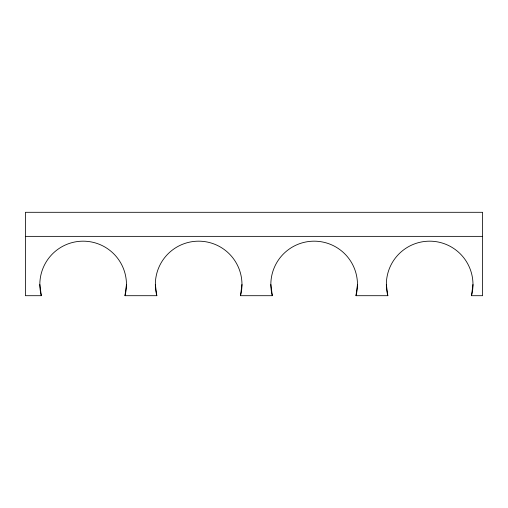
<?xml version="1.0" encoding="UTF-8"?>
<svg xmlns="http://www.w3.org/2000/svg" width="508" height="508" viewBox="0 0 508 508"><rect width="100%" height="100%" fill="white"/><g stroke="black" fill="none" stroke-linecap="round" stroke-linejoin="round"><path stroke-width="0.76" d="M124.987 295.7A43.313 43.313 0 0 0 83.153 241.173A43.313 43.313 0 0 0 41.313 295.7L25.4 295.7L25.4 212.3L482.6 212.3L482.6 295.7L471.5 295.7A43.313 43.313 0 0 0 429.66 241.173A43.313 43.313 0 0 0 387.826 295.7L355.994 295.7A43.313 43.313 0 0 0 314.16 241.173A43.313 43.313 0 0 0 272.32 295.7L240.494 295.7A43.313 43.313 0 0 0 198.653 241.173A43.313 43.313 0 0 0 156.82 295.7L124.987 295.7L126.467 284.493M240.494 295.7L241.967 284.493M355.994 295.7L357.473 284.493M471.5 295.7L472.973 284.493M25.4 236.366L482.6 236.366M386.347 284.493L387.826 295.7M270.847 284.493L272.32 295.7M155.34 284.493L156.82 295.7M39.84 284.493L41.313 295.7"/></g></svg>
